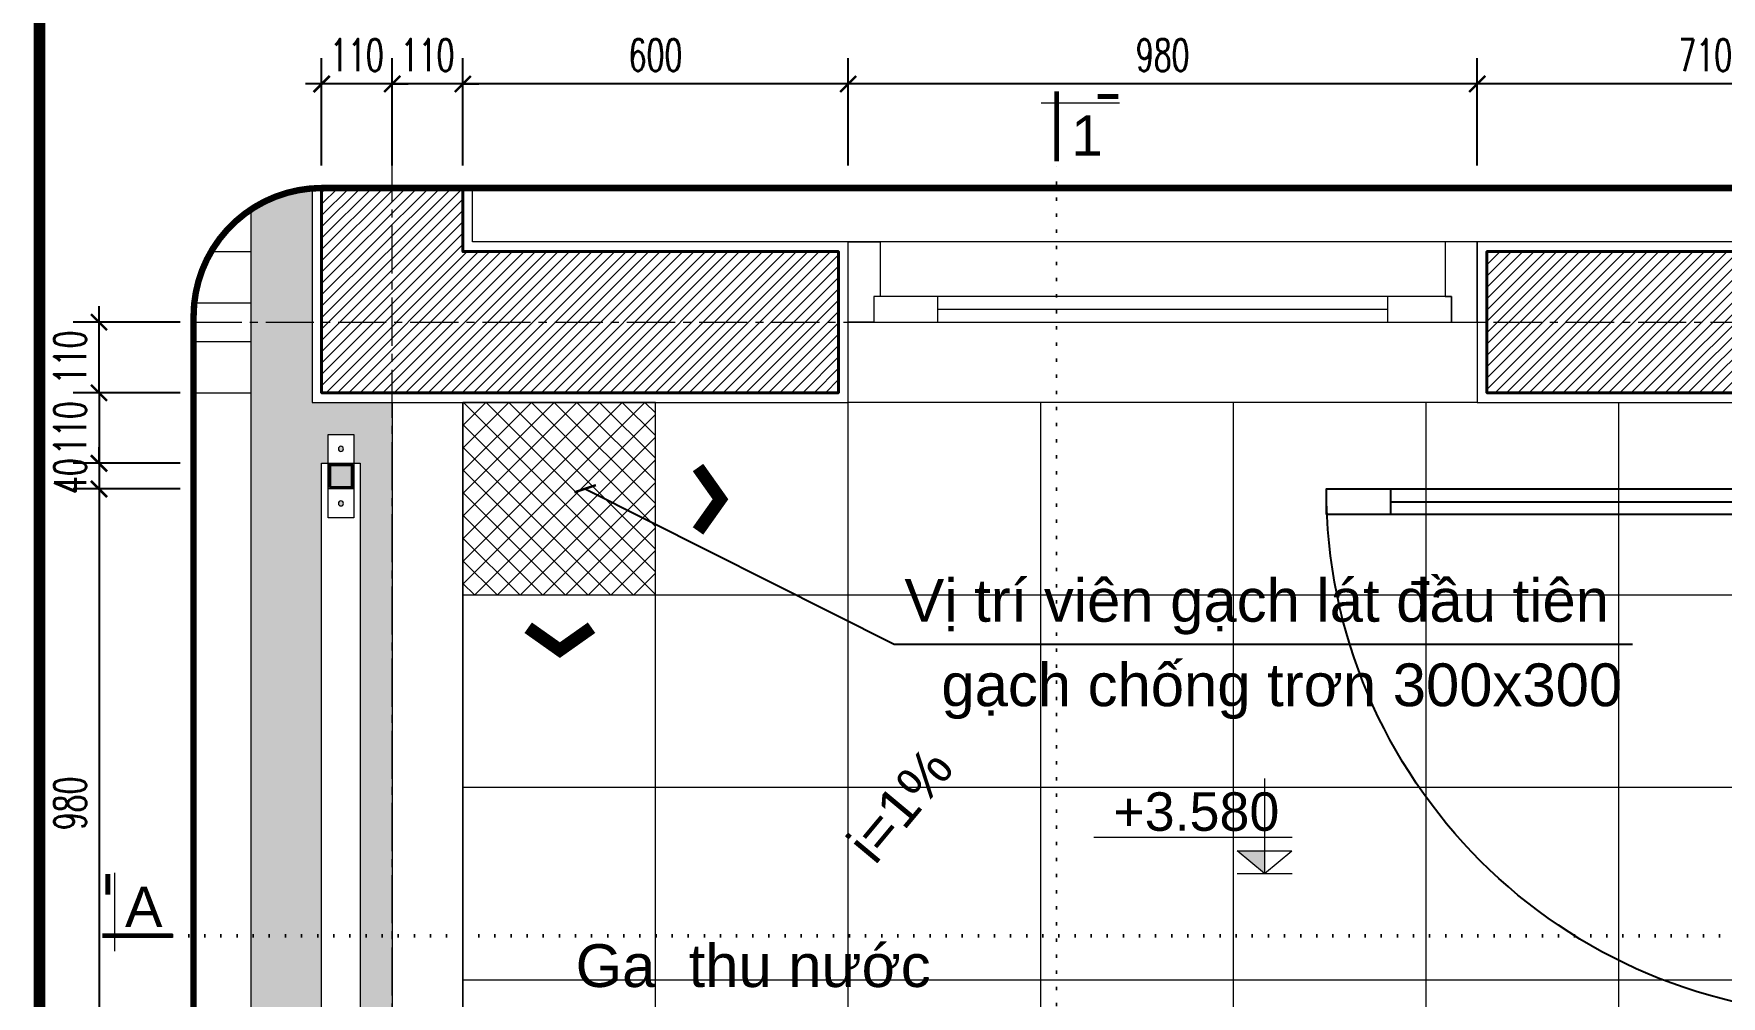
# Model space of a CAD drawing. Header units: millimetres. Extents: x -229618 to 2906, y -178063 to 96806.
# Drawn here: x -84149 to -81521, y -53077 to -51577 of the extents above; entities that cross this region are included whole.
import ezdxf
from ezdxf.enums import TextEntityAlignment as Align

# ---------------------------------------------------------------- set-up
doc = ezdxf.new("R2010")
doc.units = ezdxf.units.MM
doc.header["$LTSCALE"] = 200
doc.header["$MEASUREMENT"] = 0
doc.header["$PDMODE"] = 3
doc.header["$PDSIZE"] = 50
for name, pattern in [('CENTER2', [1.125, 0.75, -0.125, 0.125, -0.125]), ('DASHED2', [0.375, 0.25, -0.125]), ('DOT2', [0.125, 0, -0.125]), ('HIDDEN2', [0.1875, 0.125, -0.0625])]:
    doc.linetypes.add(name, pattern=pattern)
doc.layers.get('0').update_dxf_attribs({"color": 95, "linetype": 'CONTINUOUS'})
doc.layers.get('DEFPOINTS').update_dxf_attribs({"linetype": 'CONTINUOUS'})
for name, color, linetype, lineweight in [('cat', 1, 'CONTINUOUS', 40), ('hatch', 250, 'CONTINUOUS', 5), ('KH cat', 2, 'HIDDEN2', 50), ('khuat', 8, 'DASHED2', 15), ('nho', 252, 'CONTINUOUS', 15), ('thay', 7, 'CONTINUOUS', 18), ('tim', 18, 'CENTER2', 9)]:
    doc.layers.add(name, color=color, linetype=linetype, lineweight=lineweight)
for name, color, linetype in [('CUA', 145, 'CONTINUOUS'), ('DIM', 251, 'CONTINUOUS'), ('KHUNGTEN', 7, 'CONTINUOUS'), ('TEXT', 33, 'CONTINUOUS')]:
    doc.layers.add(name, color=color, linetype=linetype)
doc.styles.add('Aria H iso', font='Vharial_0.ttf')
doc.styles.add('Arial iso', font='vnarial_0.ttf')
doc.styles.add('Arial N  iso', font='vnarialn_0.ttf')
doc.styles.add('Scale', font='vnsimli.shx', dxfattribs={"width": 0.65, "bigfont": 'bigfont.shx'})
doc.dimstyles.new('Scale', dxfattribs={"dimscale": 75, "dimtxt": 2, "dimasz": 1, "dimexe": 1.6, "dimexo": 0, "dimgap": 0.8, "dimtad": 1, "dimdec": 0, "dimzin": 0, "dimdsep": 46, "dimtxsty": 'Scale', "dimblk": 'ARCHTICK', "dimcen": 0.1, "dimdle": 1, "dimclrd": 256, "dimclre": 256, "dimclrt": 3, "dimadec": 0, "dimazin": 0, "dimtfac": 1, "dimtdec": 0, "dimtix": 1, "dimtmove": 2, "dimatfit": 3, "dimldrblk": 'ARCHTICK', "dimfxl": 0, "dimtolj": 1, "dimtzin": 0, "dimarcsym": 0})

# ---------------------------------------------------------------- blocks, each defined once
blk = doc.blocks.new('KhungA3')
at = {"layer": 'KHUNGTEN', "color": 4, "const_width": 0.724}
blk.add_lwpolyline([(7.54, 8.99), (411.13, 8.99), (411.13, 295.64), (7.54, 295.64)], close=True, dxfattribs=at)
blk = doc.blocks.new('A$C49A5561F')
at = {"layer": 'CUA'}
blk.add_line((-830, 60), (-210, 60), dxfattribs=at)
for points in [[(-70, 850), (-70, 860), (-110, 860), (-110, 900), (0, 900), (0, 850)], [(-930, 80), (-930, 40), (-110, 40), (-110, 80)], [(-930, 80), (-930, 40), (-830, 40), (-830, 80)], [(-210, 80), (-210, 40), (-110, 40), (-110, 80)], [(-70, 50), (-70, 40), (-110, 40), (-110, 0), (0, 0), (0, 50)]]:
    blk.add_lwpolyline(points, close=True, dxfattribs=at)
blk.add_arc((-110, 40), 820, 90, 180, dxfattribs=at)
blk = doc.blocks.new('ctbanma')
at = {"layer": 'cat'}
h = blk.add_hatch(color=256, dxfattribs=at)
h.paths.add_polyline_path([(20, 20), (-20, 20), (-20, -20), (20, -20)])
h.paths.add_polyline_path([(17.5, 17.5), (17.5, -17.5), (-17.5, -17.5), (-17.5, 17.5)], flags=16)
blk.add_lwpolyline([(-17.5, -17.5), (17.5, -17.5), (17.5, 17.5), (-17.5, 17.5)], close=True, dxfattribs=at)
at = {"layer": 'hatch'}
blk.add_lwpolyline([(-20, -20), (20, -20), (20, 20), (-20, 20)], close=True, dxfattribs=at)
at = {"layer": 'thay'}
blk.add_lwpolyline([(-65, -20), (65, -20), (65, 20), (-65, 20)], close=True, dxfattribs=at)
for centre in [(-42.5, 0), (42.5, 0)]:
    blk.add_circle(centre, 4, dxfattribs=at)
blk = doc.blocks.new('_ArchTick')
at = {"color": 0, "linetype": 'ByBlock', "const_width": 0.15}
blk.add_lwpolyline([(-0.5, -0.5), (0.5, 0.5)], dxfattribs=at)
blk = doc.blocks.new('*D2869')
at = {"layer": 'DEFPOINTS', "color": 0}
for p in [(-83921.5, -52136.3), (-84047.7, -52246.3), (-83921.5, -52246.3)]:
    blk.add_point(p, dxfattribs=at)
at = {"layer": 'hatch', "lineweight": -2}
for p, q in [((-84047.7, -52136.3), (-84047.7, -52111.3)), ((-83921.5, -52136.3), (-84087.7, -52136.3)), ((-84047.7, -52136.3), (-84047.7, -52246.3)), ((-83921.5, -52246.3), (-84087.7, -52246.3)), ((-84047.7, -52246.3), (-84047.7, -52271.3))]:
    blk.add_line(p, q, dxfattribs=at)
at = {"layer": 'hatch', "lineweight": -2, "xscale": 25, "yscale": 25, "zscale": 25}
for p, rotation in [((-84047.7, -52136.3), 270), ((-84047.7, -52246.3), 90)]:
    blk.add_blockref('_ArchTick', p, dxfattribs=dict(at, rotation=rotation))
at = {"layer": 'hatch', "color": 3, "insert": (-84092.7, -52191.3), "char_height": 50, "attachment_point": 5, "rotation": 90, "style": 'Scale'}
blk.add_mtext('\\A1;110', dxfattribs=at)
blk = doc.blocks.new('*D2870')
at = {"layer": 'DEFPOINTS', "color": 0}
for p in [(-83921.5, -52246.3), (-84047.7, -52286.3), (-83921.5, -52286.3)]:
    blk.add_point(p, dxfattribs=at)
at = {"layer": 'DIM', "lineweight": -2}
for p, q in [((-84047.7, -52246.3), (-84047.7, -52221.3)), ((-83921.5, -52246.3), (-84087.7, -52246.3)), ((-84047.7, -52246.3), (-84047.7, -52286.3)), ((-83921.5, -52286.3), (-84087.7, -52286.3)), ((-84047.7, -52286.3), (-84047.7, -52311.3))]:
    blk.add_line(p, q, dxfattribs=at)
at = {"layer": 'DIM', "lineweight": -2, "xscale": 25, "yscale": 25, "zscale": 25}
for p, rotation in [((-84047.7, -52246.3), 270), ((-84047.7, -52286.3), 90)]:
    blk.add_blockref('_ArchTick', p, dxfattribs=dict(at, rotation=rotation))
at = {"layer": 'DIM', "color": 3, "insert": (-84092.7, -52266.3), "char_height": 50, "attachment_point": 5, "rotation": 90, "style": 'Scale'}
blk.add_mtext('\\A1;40', dxfattribs=at)
blk = doc.blocks.new('*D2871')
at = {"layer": 'DEFPOINTS', "color": 0}
for p in [(-83921.5, -52286.3), (-84047.7, -53266.3), (-83921.5, -53266.3)]:
    blk.add_point(p, dxfattribs=at)
at = {"layer": 'DIM', "lineweight": -2}
for p, q in [((-84047.7, -52261.3), (-84047.7, -53291.3)), ((-83921.5, -52286.3), (-84087.7, -52286.3)), ((-83921.5, -53266.3), (-84087.7, -53266.3))]:
    blk.add_line(p, q, dxfattribs=at)
at = {"layer": 'DIM', "lineweight": -2, "xscale": 25, "yscale": 25, "zscale": 25}
for p, rotation in [((-84047.7, -52286.3), 90), ((-84047.7, -53266.3), 270)]:
    blk.add_blockref('_ArchTick', p, dxfattribs=dict(at, rotation=rotation))
at = {"layer": 'DIM', "color": 3, "insert": (-84092.7, -52776.3), "char_height": 50, "attachment_point": 5, "rotation": 90, "style": 'Scale'}
blk.add_mtext('\\A1;980', dxfattribs=at)
blk = doc.blocks.new('*D2875')
at = {"layer": 'DEFPOINTS', "color": 0}
for p in [(-84047.7, -52026.3), (-83921.5, -52026.3), (-83921.5, -52136.3)]:
    blk.add_point(p, dxfattribs=at)
at = {"layer": 'DIM', "lineweight": -2}
for p, q in [((-84047.7, -52026.3), (-84047.7, -52001.3)), ((-83921.5, -52026.3), (-84087.7, -52026.3)), ((-84047.7, -52136.3), (-84047.7, -52026.3)), ((-83921.5, -52136.3), (-84087.7, -52136.3)), ((-84047.7, -52136.3), (-84047.7, -52161.3))]:
    blk.add_line(p, q, dxfattribs=at)
at = {"layer": 'DIM', "lineweight": -2, "xscale": 25, "yscale": 25, "zscale": 25}
for p, rotation in [((-84047.7, -52026.3), 270), ((-84047.7, -52136.3), 90)]:
    blk.add_blockref('_ArchTick', p, dxfattribs=dict(at, rotation=rotation))
at = {"layer": 'DIM', "color": 3, "insert": (-84092.7, -52081.3), "char_height": 50, "attachment_point": 5, "rotation": 90, "style": 'Scale'}
blk.add_mtext('\\A1;110', dxfattribs=at)
blk = doc.blocks.new('*D2889')
at = {"layer": 'DEFPOINTS', "color": 0}
for p in [(-81900.9, -51655.2), (-81900.9, -51782.3), (-81190.9, -51782.3)]:
    blk.add_point(p, dxfattribs=at)
at = {"layer": 'DIM', "lineweight": -2}
for p, q in [((-81900.9, -51782.3), (-81900.9, -51615.2)), ((-81190.9, -51782.3), (-81190.9, -51615.2)), ((-81165.9, -51655.2), (-81925.9, -51655.2))]:
    blk.add_line(p, q, dxfattribs=at)
at = {"layer": 'DIM', "lineweight": -2, "xscale": 25, "yscale": 25, "zscale": 25, "rotation": 180}
blk.add_blockref('_ArchTick', (-81900.9, -51655.2), dxfattribs=at)
at = {"layer": 'DIM', "lineweight": -2, "xscale": 25, "yscale": 25, "zscale": 25}
blk.add_blockref('_ArchTick', (-81190.9, -51655.2), dxfattribs=at)
at = {"layer": 'DIM', "color": 3, "insert": (-81545.9, -51610.2), "char_height": 50, "attachment_point": 5, "style": 'Scale'}
blk.add_mtext('\\A1;710', dxfattribs=at)
blk = doc.blocks.new('*D2890')
at = {"layer": 'DEFPOINTS', "color": 0}
for p in [(-82880.9, -51655.2), (-82880.9, -51782.3), (-81900.9, -51782.3)]:
    blk.add_point(p, dxfattribs=at)
at = {"layer": 'DIM', "lineweight": -2}
for p, q in [((-82880.9, -51782.3), (-82880.9, -51615.2)), ((-81900.9, -51782.3), (-81900.9, -51615.2)), ((-81875.9, -51655.2), (-82905.9, -51655.2))]:
    blk.add_line(p, q, dxfattribs=at)
at = {"layer": 'DIM', "lineweight": -2, "xscale": 25, "yscale": 25, "zscale": 25, "rotation": 180}
blk.add_blockref('_ArchTick', (-82880.9, -51655.2), dxfattribs=at)
at = {"layer": 'DIM', "lineweight": -2, "xscale": 25, "yscale": 25, "zscale": 25}
blk.add_blockref('_ArchTick', (-81900.9, -51655.2), dxfattribs=at)
at = {"layer": 'DIM', "color": 3, "insert": (-82390.9, -51610.2), "char_height": 50, "attachment_point": 5, "style": 'Scale'}
blk.add_mtext('\\A1;980', dxfattribs=at)
blk = doc.blocks.new('*D2891')
at = {"layer": 'DEFPOINTS', "color": 0}
for p in [(-83480.9, -51655.2), (-83480.9, -51782.3), (-82880.9, -51782.3)]:
    blk.add_point(p, dxfattribs=at)
at = {"layer": 'DIM', "lineweight": -2}
for p, q in [((-83480.9, -51782.3), (-83480.9, -51615.2)), ((-82880.9, -51782.3), (-82880.9, -51615.2)), ((-82855.9, -51655.2), (-83505.9, -51655.2))]:
    blk.add_line(p, q, dxfattribs=at)
at = {"layer": 'DIM', "lineweight": -2, "xscale": 25, "yscale": 25, "zscale": 25, "rotation": 180}
blk.add_blockref('_ArchTick', (-83480.9, -51655.2), dxfattribs=at)
at = {"layer": 'DIM', "lineweight": -2, "xscale": 25, "yscale": 25, "zscale": 25}
blk.add_blockref('_ArchTick', (-82880.9, -51655.2), dxfattribs=at)
at = {"layer": 'DIM', "color": 3, "insert": (-83180.9, -51610.2), "char_height": 50, "attachment_point": 5, "style": 'Scale'}
blk.add_mtext('\\A1;600', dxfattribs=at)
blk = doc.blocks.new('*D2892')
at = {"layer": 'DEFPOINTS', "color": 0}
for p in [(-83590.9, -51655.2), (-83590.9, -51782.3), (-83480.9, -51782.3)]:
    blk.add_point(p, dxfattribs=at)
at = {"layer": 'DIM', "lineweight": -2}
for p, q in [((-83590.9, -51782.3), (-83590.9, -51615.2)), ((-83480.9, -51782.3), (-83480.9, -51615.2)), ((-83590.9, -51655.2), (-83615.9, -51655.2)), ((-83480.9, -51655.2), (-83590.9, -51655.2)), ((-83480.9, -51655.2), (-83455.9, -51655.2))]:
    blk.add_line(p, q, dxfattribs=at)
at = {"layer": 'DIM', "lineweight": -2, "xscale": 25, "yscale": 25, "zscale": 25}
blk.add_blockref('_ArchTick', (-83590.9, -51655.2), dxfattribs=at)
at = {"layer": 'DIM', "lineweight": -2, "xscale": 25, "yscale": 25, "zscale": 25, "rotation": 180}
blk.add_blockref('_ArchTick', (-83480.9, -51655.2), dxfattribs=at)
at = {"layer": 'DIM', "color": 3, "insert": (-83535.9, -51610.2), "char_height": 50, "attachment_point": 5, "style": 'Scale'}
blk.add_mtext('\\A1;110', dxfattribs=at)
blk = doc.blocks.new('*D2893')
at = {"layer": 'DEFPOINTS', "color": 0}
for p in [(-83700.9, -51655.2), (-83700.9, -51782.3), (-83590.9, -51782.3)]:
    blk.add_point(p, dxfattribs=at)
at = {"layer": 'DIM', "lineweight": -2}
for p, q in [((-83700.9, -51782.3), (-83700.9, -51615.2)), ((-83590.9, -51782.3), (-83590.9, -51615.2)), ((-83700.9, -51655.2), (-83725.9, -51655.2)), ((-83590.9, -51655.2), (-83700.9, -51655.2)), ((-83590.9, -51655.2), (-83565.9, -51655.2))]:
    blk.add_line(p, q, dxfattribs=at)
at = {"layer": 'DIM', "lineweight": -2, "xscale": 25, "yscale": 25, "zscale": 25}
blk.add_blockref('_ArchTick', (-83700.9, -51655.2), dxfattribs=at)
at = {"layer": 'DIM', "lineweight": -2, "xscale": 25, "yscale": 25, "zscale": 25, "rotation": 180}
blk.add_blockref('_ArchTick', (-83590.9, -51655.2), dxfattribs=at)
at = {"layer": 'DIM', "color": 3, "insert": (-83645.9, -51610.2), "char_height": 50, "attachment_point": 5, "style": 'Scale'}
blk.add_mtext('\\A1;110', dxfattribs=at)
blk = doc.blocks.new('cactd')
at = {"layer": 'thay', "ltscale": 600}
blk.add_line((-9972, -9225), (2458, -9225), dxfattribs=at)
at = {"layer": 'thay', "ltscale": 600, "const_width": 762}
for points in [[(0, 0), (0, -11114)], [(-9771, -10263), (-6486, -10263)]]:
    blk.add_lwpolyline(points, dxfattribs=at)
at = {"layer": 'TEXT', "style": 'Aria H iso'}
blk.add_attdef('1', text='', height=6350, dxfattribs=at).set_placement((-4149, -4127), align=Align.MIDDLE_CENTER)
blk = doc.blocks.new('cactn')
at = {"layer": 'thay', "ltscale": 600}
blk.add_line((-9225, 9972), (-9225, -2458), dxfattribs=at)
at = {"layer": 'thay', "ltscale": 600, "const_width": 762}
for points in [[(-10263, 9771), (-10263, 6486)], [(0, 0), (-11114, 0)]]:
    blk.add_lwpolyline(points, dxfattribs=at)
at = {"layer": 'TEXT', "style": 'Aria H iso'}
blk.add_attdef('A', text='', height=6350, dxfattribs=at).set_placement((-4573, 4581), align=Align.MIDDLE_CENTER)
blk = doc.blocks.new('cao do')
at = {"layer": 'thay'}
for p, q in [((0, 444.6), (0, 0)), ((798.2, 170.2), (-128.3, 170.2)), ((0, 0), (-127.9, 106.1)), ((127.9, 106.1), (-127.9, 106.1)), ((0, 0), (127.9, 106.1))]:
    blk.add_line(p, q, dxfattribs=at)
at = {"layer": 'thay', "ltscale": 600}
blk.add_line((128.3, 0), (-128.3, 0), dxfattribs=at)
at = {"layer": 'thay', "color": 150, "ltscale": 600}
blk.add_solid([(0, 0), (0, 106.1), (127.9, 106.1)], dxfattribs=at)
at = {"layer": 'TEXT', "style": 'Arial N  iso'}
blk.add_attdef('%%P0.000', text='', height=200, dxfattribs=at).set_placement((69.5, 290), align=Align.MIDDLE_LEFT)

msp = doc.modelspace()

# ---------------------------------------------------------------- hatches: boundary and pattern name
at = {"layer": 'hatch'}
h = msp.add_hatch(dxfattribs=at)
h.set_pattern_fill('CATTHO', color=256, scale=15, angle=90, style=0)
h.set_pattern_definition([(52.5, (-70043.517, -54012.825), (28.902357, -0.9449), [4.5, -22.8, 0, -25.5, 0, -24.375]), (82.5, (-70043.517, -54012.825), (42.33219, 26.54665), [4.5, -12.3, 0, -20.55, 0, -7.875]), (122.5, (-70043.517, -54031.275), (0.084886, 46.71213), [4.5, -7.5, 0, -27, 0, -35.25]), (132.5, (-70043.517, -54031.275), (13.16513, 45.0919), [4.5, -3.75, 0, -17.7, 0, -20.25])])
h.paths.add_polyline_path([(-81965.9, -53626.3), (-81965.9, -53586.3), (-82010.9, -53586.3), (-82010.9, -53576.3), (-83370.9, -53576.3), (-83370.9, -53586.3), (-83415.9, -53586.3), (-83415.9, -53626.3), (-83370.9, -53626.3), (-83370.9, -53636.3), (-82010.9, -53636.3), (-82010.9, -53626.3)], flags=16)
h.paths.add_polyline_path([(-81988.4, -53602.3, 1), (-81988.4, -53610.3, 1)], flags=0)
h.paths.add_polyline_path([(-82010.9, -53626.3), (-82010.9, -53586.3), (-82050.9, -53586.3), (-82050.9, -53626.3)], flags=0)
h.paths.add_polyline_path([(-82073.4, -53602.3, 1), (-82073.4, -53610.3, 1)], flags=0)
h.paths.add_polyline_path([(-83308.4, -53602.3, 1), (-83308.4, -53610.3, 1)], flags=0)
h.paths.add_polyline_path([(-83330.9, -53626.3), (-83330.9, -53586.3), (-83370.9, -53586.3), (-83370.9, -53626.3)], flags=0)
h.paths.add_polyline_path([(-83393.4, -53602.3, 1), (-83393.4, -53610.3, 1)], flags=0)
h.paths.add_polyline_path([(-83650.9, -53351.3), (-83650.9, -53306.3), (-83640.9, -53306.3), (-83640.9, -52246.3), (-83650.9, -52246.3), (-83650.9, -52201.3), (-83690.9, -52201.3), (-83690.9, -52246.3), (-83700.9, -52246.3), (-83700.9, -53306.3), (-83690.9, -53306.3), (-83690.9, -53351.3)], flags=16)
h.paths.add_polyline_path([(-83650.9, -53306.3), (-83650.9, -53266.3), (-83690.9, -53266.3), (-83690.9, -53306.3)], flags=0)
h.paths.add_polyline_path([(-83670.9, -53324.8, 1), (-83670.9, -53332.8, 1)], flags=0)
h.paths.add_polyline_path([(-83670.9, -53239.8, 1), (-83670.9, -53247.8, 1)], flags=0)
h.paths.add_polyline_path([(-83670.9, -52304.8, 1), (-83670.9, -52312.8, 1)], flags=0)
h.paths.add_polyline_path([(-83650.9, -52286.3), (-83650.9, -52246.3), (-83690.9, -52246.3), (-83690.9, -52286.3)], flags=16)
h.paths.add_polyline_path([(-83670.9, -52219.8, 1), (-83670.9, -52227.8, 1)], flags=0)
edge = h.paths.add_edge_path()
edge.add_line((-81790.9, -53975.6), (-81790.9, -53651.3))
edge.add_line((-81790.9, -53651.3), (-81915.9, -53651.3))
edge.add_line((-81915.9, -53651.3), (-81915.9, -53526.3))
edge.add_line((-81915.9, -53526.3), (-83410.9, -53526.3))
edge.add_arc((-83590.9, -53526.3), 180, 90, 360, ccw=False)
edge.add_line((-83590.9, -53346.3), (-83590.9, -52151.3))
edge.add_line((-83590.9, -52151.3), (-83715.9, -52151.3))
edge.add_line((-83715.9, -52151.3), (-83715.9, -51817.8))
edge.add_arc((-83700.4, -52017.3), 200, 94.422, 123.5114)
edge.add_line((-83810.9, -51850.5), (-83810.9, -53746.3))
edge.add_line((-83810.9, -53746.3), (-82000.9, -53746.3))
edge.add_line((-82000.9, -53746.3), (-82000.9, -53975.6))
edge.add_line((-82000.9, -53975.6), (-81790.9, -53975.6))
h.paths.add_polyline_path([(-81300.9, -53651.3), (-81300.9, -53975.6), (-81190.9, -53975.6), (-81190.9, -53651.3)])
h = msp.add_hatch(dxfattribs=at)
h.set_pattern_fill('ANSI31', color=256, scale=100, style=0)
h.set_pattern_definition([(45, (-80700.424, -76136.424), (-8.838835, 8.838835), [])])
h.paths.add_polyline_path([(-81300.9, -53416.3), (-81300.9, -53636.3), (-81900.9, -53636.3), (-81900.9, -53416.3)])
h.paths.add_polyline_path([(-83590.9, -53691.3, -1), (-83590.9, -53361.3, -1)])
h.paths.add_polyline_path([(-83480.9, -53416.3), (-83700.9, -53416.3), (-83700.9, -53636.3), (-83480.9, -53636.3)], flags=16)
h.paths.add_polyline_path([(-81300.9, -53161.3), (-81080.9, -53161.3), (-81080.9, -53336.3), (-81300.9, -53336.3)])
h.paths.add_polyline_path([(-81300.9, -51817.3), (-81190.9, -51817.3), (-81190.9, -51916.3), (-81080.9, -51916.3), (-81080.9, -52231.3), (-81300.9, -52231.3), (-81300.9, -52136.3), (-81885.9, -52136.3), (-81885.9, -51916.3), (-81300.9, -51916.3)])
h.paths.add_polyline_path([(-83700.9, -51817.3), (-83480.9, -51817.3), (-83480.9, -51916.3), (-82895.9, -51916.3), (-82895.9, -52136.3), (-83700.9, -52136.3)])
h = msp.add_hatch(dxfattribs=at)
h.set_pattern_fill('_USER', color=256, scale=300, angle=90, style=0, double=1, pattern_type=0)
h.set_pattern_definition([(90, (-83480.85, -52151.26), (300, 2e-14), []), (7e-15, (-83480.85, -52151.26), (4e-14, -300), [])])
h.paths.add_polyline_path([(-83380.9, -53526.3), (-83380.9, -53251.3), (-83480.9, -53251.3), (-83480.9, -52151.3), (-81315.9, -52151.3), (-81315.9, -53401.3), (-81915.9, -53401.3), (-81915.9, -53526.3)])
h = msp.add_hatch(dxfattribs=at)
h.set_pattern_fill('ANSI37', color=256, scale=200, angle=90, style=0, double=1)
h.set_pattern_definition([(135, (-186983.02, -21940.122), (-17.6776695, -17.6776695), []), (225, (-186983.02, -21940.122), (17.6776695, -17.6776695), [])])
h.paths.add_polyline_path([(-83180.9, -52151.3), (-83480.9, -52151.3), (-83480.9, -52451.3), (-83180.9, -52451.3)])

# ---------------------------------------------------------------- linework, layer by layer
at = {"layer": 'cat', "linetype": 'Continuous'}
for points in [[(-83700.9, -51817.3), (-83700.9, -52136.3), (-82895.9, -52136.3), (-82895.9, -51916.3), (-83480.9, -51916.3), (-83480.9, -51817.3)], [(-81300.9, -51817.3), (-81300.9, -51916.3), (-81885.9, -51916.3), (-81885.9, -52136.3), (-81300.9, -52136.3), (-81300.9, -52231.3), (-81080.9, -52231.3), (-81080.9, -51916.3), (-81190.9, -51916.3), (-81190.9, -51817.3)]]:
    msp.add_lwpolyline(points, dxfattribs=at)
at = {"layer": 'hatch', "linetype": 'Continuous'}
msp.add_line((-83873.1, -51916.3), (-83810.9, -51916.3), dxfattribs=at)
for points in [[(-83715.9, -51817.3), (-83715.9, -52151.3), (-82880.9, -52151.3), (-82880.9, -51901.3), (-83465.9, -51901.3), (-83465.9, -51817.3)], [(-81315.9, -51817.3), (-81315.9, -51901.3), (-81900.9, -51901.3), (-81900.9, -52151.3), (-81315.9, -52151.3), (-81315.9, -52246.3), (-81065.9, -52246.3), (-81065.9, -51901.3), (-81175.9, -51901.3), (-81175.9, -51817.3)]]:
    msp.add_lwpolyline(points, dxfattribs=at)
at = {"layer": 'KH cat', "linetype": 'DOT2'}
for p, q in [((-82556.1, -53993.2), (-82556.1, -51775.8)), ((-83933, -52982.5), (-80719.1, -52982.5))]:
    msp.add_line(p, q, dxfattribs=at)
at = {"layer": 'khuat', "color": 5, "const_width": 10}
msp.add_lwpolyline([(-80987.3, -53775.6), (-80987.3, -51817.3), (-83700.4, -51817.3, 0.414214), (-83900.4, -52017.3), (-83900.4, -53975.6), (-81187.3, -53975.6, 0.414214)], format="xyb", close=True, dxfattribs=at)
at = {"layer": 'nho', "linetype": 'Continuous'}
for p, q in [((-81950.9, -51901.3), (-82830.9, -51901.3)), ((-82895.9, -51916.3), (-82895.9, -51916.3)), ((-82895.9, -51916.3), (-82895.9, -51916.3)), ((-82740.9, -52006.3), (-82040.9, -52006.3))]:
    msp.add_line(p, q, dxfattribs=at)
at = {"layer": 'nho'}
msp.add_line((-83480.9, -53251.3), (-83480.9, -52151.3), dxfattribs=at)
at = {"layer": 'nho', "linetype": 'Continuous'}
for points in [[(-82830.9, -51986.3), (-82840.9, -51986.3), (-82840.9, -52026.3), (-82880.9, -52026.3), (-82880.9, -51901.3), (-82830.9, -51901.3)], [(-81950.9, -51986.3), (-81940.9, -51986.3), (-81940.9, -52026.3), (-81900.9, -52026.3), (-81900.9, -51901.3), (-81950.9, -51901.3)], [(-82840.9, -51986.3), (-82840.9, -52026.3), (-81940.9, -52026.3), (-81940.9, -51986.3)], [(-82840.9, -51986.3), (-82840.9, -52026.3), (-82740.9, -52026.3), (-82740.9, -51986.3)], [(-82040.9, -51986.3), (-82040.9, -52026.3), (-81940.9, -52026.3), (-81940.9, -51986.3)], [(-83700.9, -52246.3), (-83640.9, -52246.3), (-83640.9, -53306.3), (-83700.9, -53306.3)]]:
    msp.add_lwpolyline(points, close=True, dxfattribs=at)
for points in [[(-83900.4, -51996.3), (-83810.9, -51996.3)], [(-83900.4, -52056.3), (-83810.9, -52056.3)]]:
    msp.add_lwpolyline(points, dxfattribs=at)
at = {"layer": 'TEXT', "const_width": 20}
for points in [[(-83114.7, -52252.9), (-83079.7, -52302.3), (-83114.7, -52351.7)], [(-83280.5, -52502.5), (-83329.9, -52537.4), (-83379.2, -52502.5)]]:
    msp.add_lwpolyline(points, dxfattribs=at)
at = {"layer": 'thay', "linetype": 'Continuous'}
for p, q in [((-81900.9, -51901.3), (-82880.9, -51901.3)), ((-81900.9, -52151.3), (-82880.9, -52151.3))]:
    msp.add_line(p, q, dxfattribs=at)
for points in [[(-82010.9, -53975.6), (-82010.9, -53746.3), (-83810.9, -53746.3), (-83810.9, -51850.5)], [(-83900.4, -52136.3), (-83810.9, -52136.3)], [(-83590.9, -52151.3), (-83590.9, -53306.3), (-83590.9, -53346.3)]]:
    msp.add_lwpolyline(points, dxfattribs=at)
at = {"layer": 'thay'}
msp.add_lwpolyline([(-83180.9, -52151.3), (-83480.9, -52151.3), (-83480.9, -52451.3), (-83180.9, -52451.3)], close=True, dxfattribs=at)
at = {"layer": 'thay', "linetype": 'Continuous'}
msp.add_lwpolyline([(-82886.4, -52945.8, 0, 23.8, 0), (-82844.3, -52896.7, 0, 0, 0), (-82702.8, -52731.2, 0, 0, 0)], format="xyseb", dxfattribs=at)
at = {"layer": 'tim', "ltscale": 0.5}
for p, q in [((-83590.9, -53975.6), (-83590.9, -51769.2)), ((-83900.4, -52026.3), (-80987.3, -52026.3))]:
    msp.add_line(p, q, dxfattribs=at)

# ---------------------------------------------------------------- block references
at = {"layer": 'CUA'}
ref = msp.add_blockref('cactd', (-82556.1, -51775.8), dxfattribs=dict(at, xscale=0.009842519648373127, yscale=0.009842519648373127, zscale=0.009842519675196733, rotation=180))
ref.add_attrib('1', '1', dxfattribs={"layer": 'TEXT', "height": 62.5, "style": 'Aria H iso'}).set_placement((-82508.8, -51735.5), align=Align.MIDDLE_CENTER)
ref = msp.add_blockref('cactn', (-83933, -52982.5), dxfattribs=dict(at, xscale=0.009842519648373127, yscale=0.009842519590165466, zscale=0.009842519675196733))
ref.add_attrib('A', 'a', dxfattribs={"layer": 'TEXT', "height": 62.5, "style": 'Aria H iso'}).set_placement((-83978, -52937.5), align=Align.MIDDLE_CENTER)
at = {"layer": 'DIM', "xscale": -1, "rotation": 270}
msp.add_blockref('ctbanma', (-83670.9, -52266.3), dxfattribs=at)
at = {"layer": 'KHUNGTEN', "xscale": 25, "yscale": 25, "zscale": 25.00000000000008}
msp.add_blockref('KhungA3', (-84328.8, -56520.9), dxfattribs=at)
at = {"layer": 'nho', "linetype": 'Continuous', "xscale": -1, "rotation": 180}
msp.add_blockref('A$C49A5561F', (-81205.9, -52246.3), dxfattribs=at)
at = {"layer": 'thay', "linetype": 'Continuous'}
ref = msp.add_blockref('cao do', (-82232.2, -52885.7), dxfattribs=dict(at, xscale=-0.3333333333139308, yscale=0.3333333333139308, zscale=0.3333333333333333))
ref.add_attrib('%%P0.000', '+3.580', dxfattribs={"layer": 'TEXT', "height": 60, "style": 'Arial N  iso'}).set_placement((-82467.9, -52789), align=Align.MIDDLE_LEFT)

# ---------------------------------------------------------------- texts
at = {"layer": 'TEXT', "style": 'Arial iso'}
for s, p in [('VÞ trÝ viªn g¹ch l¸t ®Çu tiªn', (-82793.2, -52493.2)), ('g¹ch chèng tr¬n 300x300', (-82735.6, -52624.8)), ('Ga  thu n\xadíc ', (-83305.3, -53062.4))]:
    msp.add_text(s, height=66.667, dxfattribs=at).set_placement(p)
msp.add_text('i=1%%%', height=62.5, rotation=50.1672, dxfattribs=at).set_placement((-82839.1, -52874.1))

# ---------------------------------------------------------------- dimensions: what is measured, and where the dimension line sits
at = {"layer": 'DIM'}
for base, p1, p2, angle, picture, middle in [((-83700.9, -51655.2), (-83590.9, -51782.3), (-83700.9, -51782.3), 0, '*D2893', (-83645.9, -51610.2)), ((-83590.9, -51655.2), (-83480.9, -51782.3), (-83590.9, -51782.3), 0, '*D2892', (-83535.9, -51610.2)), ((-83480.9, -51655.2), (-82880.9, -51782.3), (-83480.9, -51782.3), 0, '*D2891', (-83180.9, -51610.2)), ((-82880.9, -51655.2), (-81900.9, -51782.3), (-82880.9, -51782.3), 0, '*D2890', (-82390.9, -51610.2)), ((-81900.9, -51655.2), (-81190.9, -51782.3), (-81900.9, -51782.3), 0, '*D2889', (-81545.9, -51610.2)), ((-84047.7, -52026.3), (-83921.5, -52136.3), (-83921.5, -52026.3), 90, '*D2875', (-84092.7, -52081.3)), ((-84047.7, -52286.3), (-83921.5, -52246.3), (-83921.5, -52286.3), 90, '*D2870', (-84092.7, -52266.3)), ((-84047.7, -53266.3), (-83921.5, -52286.3), (-83921.5, -53266.3), 90, '*D2871', (-84092.7, -52776.3))]:
    dim = msp.add_linear_dim(base=base, p1=p1, p2=p2, angle=angle, dimstyle='Scale', override={"dimscale": 25}, dxfattribs=at)
    dim.commit()
    dim.dimension.update_dxf_attribs({"geometry": picture, "text_midpoint": middle})
at = {"layer": 'hatch'}
dim = msp.add_linear_dim(base=(-84047.7, -52246.3), p1=(-83921.5, -52136.3), p2=(-83921.5, -52246.3), angle=90, dimstyle='Scale', override={"dimscale": 25}, dxfattribs=at)
dim.commit()
dim.dimension.update_dxf_attribs({"geometry": '*D2869', "text_midpoint": (-84092.7, -52191.3)})

# ---------------------------------------------------------------- leaders
at = {"layer": 'DIM', "ltscale": 8}
msp.add_leader([(-83290.5, -52285.9), (-82809.2, -52528.1), (-81659.2, -52528.1)], dimstyle='Scale', override={"dimscale": 25, "dimtxt": 1.8, "dimgap": 0.5, "dimtad": 0, "dimclre": 250}, dxfattribs=at)

doc.saveas('drawing.dxf')
